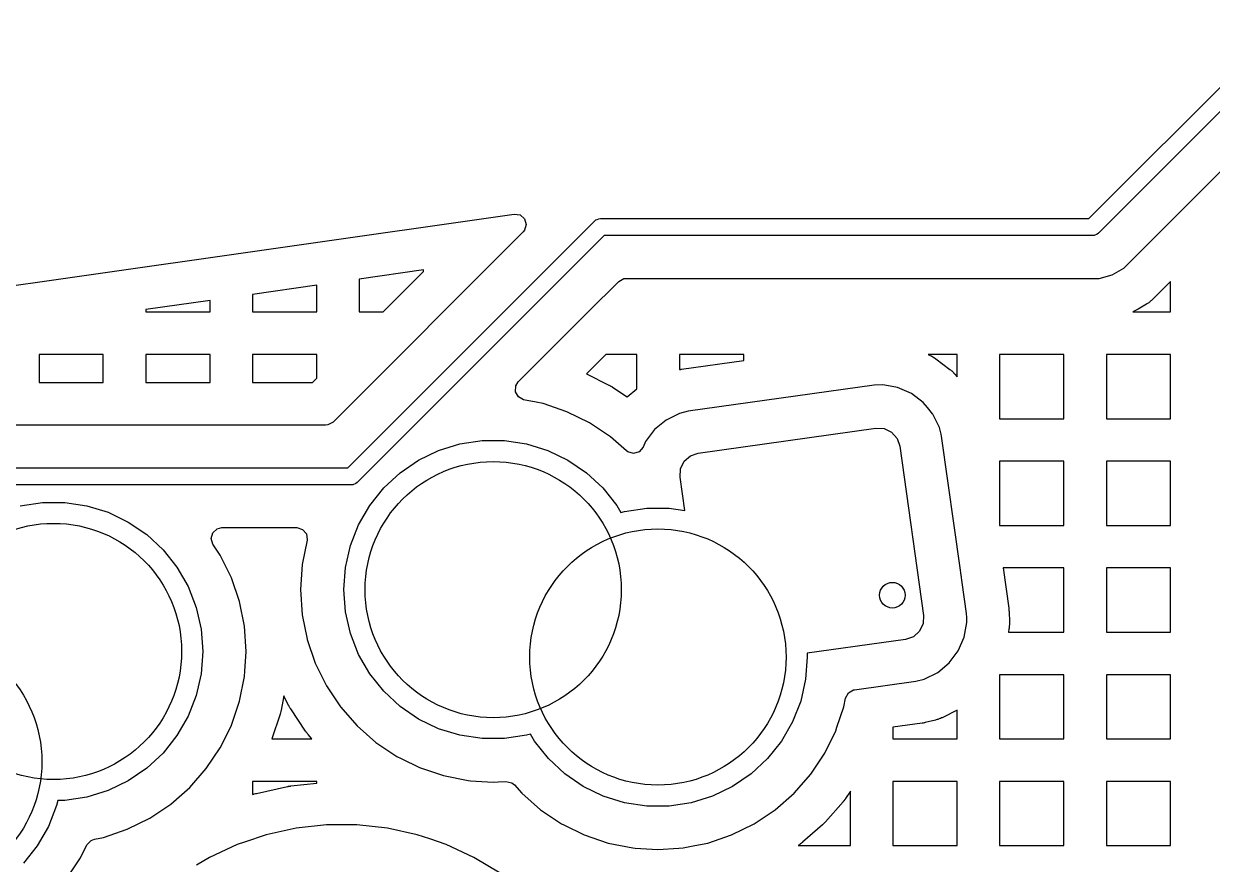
# Model space of a CAD drawing. Extents: x 2.49 to 8.57, y -5.87 to -1.87.
# Drawn here: x 3.523 to 4.071, y -2.903 to -2.515 of the extents above; entities that cross this region are included whole.
import ezdxf

# ---------------------------------------------------------------- set-up
doc = ezdxf.new("R2010")
doc.units = 0
doc.header["$MEASUREMENT"] = 0
doc.layers.add('BLACK', color=7, linetype='CONTINUOUS')

msp = doc.modelspace()

# ---------------------------------------------------------------- linework, layer by layer
at = {"layer": 'BLACK', "linetype": 'CONTINUOUS'}
for p, q in [((4.01389, -2.60496), (4.1037, -2.51515)), ((4.11042, -2.51957), (4.01831, -2.61168)), ((4.05903, -2.59882), (4.10825, -2.54961)), ((3.53878, -2.63288), (3.7489, -2.60288)), ((3.7489, -2.60288), (3.75162, -2.60327)), ((4.03484, -2.62301), (4.05903, -2.59882)), ((3.67216, -2.71991), (3.78596, -2.60611)), ((3.75162, -2.60327), (3.7537, -2.60508)), ((3.75447, -2.60772), (3.75369, -2.61036)), ((3.7537, -2.60508), (3.75447, -2.60772)), ((3.78596, -2.60611), (3.78655, -2.60562)), ((3.78655, -2.60562), (3.7872, -2.60535)), ((3.7872, -2.60535), (3.78797, -2.60504)), ((3.78797, -2.60504), (3.78874, -2.60496)), ((3.78874, -2.60496), (4.01389, -2.60496)), ((3.75304, -2.61116), (3.66543, -2.69878)), ((3.79037, -2.61283), (3.67657, -2.72663)), ((3.75369, -2.61036), (3.75304, -2.61116)), ((4.01552, -2.61283), (3.79037, -2.61283)), ((4.01629, -2.61276), (4.01552, -2.61283)), ((4.01771, -2.61217), (4.01629, -2.61276)), ((4.01831, -2.61168), (4.01771, -2.61217)), ((4.03004, -2.62782), (4.03444, -2.62341)), ((4.03444, -2.62341), (4.03484, -2.62301)), ((4.03444, -2.62341), (4.03444, -2.62341)), ((4.03484, -2.62301), (4.03484, -2.62301)), ((3.70709, -2.62865), (3.67749, -2.63288)), ((3.68844, -2.64803), (3.70709, -2.62938)), ((3.70709, -2.62938), (3.70709, -2.62865)), ((4.02465, -2.63093), (4.02675, -2.62972)), ((4.02675, -2.62972), (4.03004, -2.62782)), ((4.02675, -2.62972), (4.02675, -2.62972)), ((4.03004, -2.62782), (4.03004, -2.62782)), ((4.03004, -2.62782), (4.03004, -2.62782)), ((3.48957, -2.63991), (3.53878, -2.63288)), ((3.65788, -2.63568), (3.62827, -2.63991)), ((3.65788, -2.64803), (3.65788, -2.63568)), ((3.67749, -2.63288), (3.67749, -2.64803)), ((3.78304, -2.64803), (3.7971, -2.63397)), ((3.7971, -2.63397), (3.79952, -2.63265)), ((3.79952, -2.63265), (3.80056, -2.63254)), ((3.80056, -2.63254), (4.01211, -2.63254)), ((4.01211, -2.63254), (4.01211, -2.63254)), ((4.01211, -2.63254), (4.01241, -2.63254)), ((4.01241, -2.63254), (4.01863, -2.63254)), ((4.01863, -2.63254), (4.01864, -2.63254)), ((4.01864, -2.63254), (4.02465, -2.63093)), ((4.05158, -2.634), (4.04927, -2.63631)), ((4.05158, -2.64803), (4.05158, -2.634)), ((3.62827, -2.63991), (3.62827, -2.64803)), ((4.04927, -2.63631), (4.04345, -2.64213)), ((4.04927, -2.63631), (4.04927, -2.63631)), ((3.60867, -2.64271), (3.57906, -2.64694)), ((3.60867, -2.64803), (3.60867, -2.64271)), ((4.03655, -2.6467), (4.03423, -2.64803)), ((4.0404, -2.64447), (4.03655, -2.6467)), ((4.03655, -2.6467), (4.03655, -2.6467)), ((4.04067, -2.6443), (4.0404, -2.64447)), ((4.04121, -2.64395), (4.04067, -2.6443)), ((4.04147, -2.64376), (4.04121, -2.64395)), ((4.04248, -2.64298), (4.04147, -2.64376)), ((4.04273, -2.64278), (4.04248, -2.64298)), ((4.04322, -2.64235), (4.04273, -2.64278)), ((4.04345, -2.64213), (4.04322, -2.64235)), ((3.57906, -2.64694), (3.57906, -2.64803)), ((3.57906, -2.64803), (3.60867, -2.64803)), ((3.62827, -2.64803), (3.65788, -2.64803)), ((3.67749, -2.64803), (3.68844, -2.64803)), ((3.75448, -2.67659), (3.78304, -2.64803)), ((4.03423, -2.64803), (4.05158, -2.64803)), ((3.55945, -2.66764), (3.52985, -2.66764)), ((3.52985, -2.66764), (3.52985, -2.6806)), ((3.55945, -2.6806), (3.55945, -2.66764)), ((3.60867, -2.66764), (3.57906, -2.66764)), ((3.57906, -2.66764), (3.57906, -2.6806)), ((3.60867, -2.6806), (3.60867, -2.66764)), ((3.65788, -2.66764), (3.62827, -2.66764)), ((3.62827, -2.66764), (3.62827, -2.6806)), ((3.65788, -2.6786), (3.65788, -2.66764)), ((3.79116, -2.66764), (3.7822, -2.67659)), ((3.80552, -2.66764), (3.79116, -2.66764)), ((3.80552, -2.67464), (3.80552, -2.66764)), ((3.85473, -2.66764), (3.82512, -2.66764)), ((3.82512, -2.66764), (3.82512, -2.67464)), ((3.85473, -2.67044), (3.85473, -2.66764)), ((3.95316, -2.66764), (3.93978, -2.66764)), ((3.93978, -2.66764), (3.94043, -2.66792)), ((3.94043, -2.66792), (3.94069, -2.66804)), ((3.94069, -2.66804), (3.9412, -2.6683)), ((3.9412, -2.6683), (3.94145, -2.66844)), ((3.94145, -2.66844), (3.94243, -2.66902)), ((3.95316, -2.6779), (3.95316, -2.66764)), ((4.00237, -2.66764), (3.97276, -2.66764)), ((3.97276, -2.66764), (3.97276, -2.69724)), ((4.00237, -2.69724), (4.00237, -2.66764)), ((4.05158, -2.66764), (4.02197, -2.66764)), ((4.02197, -2.66764), (4.02197, -2.69724)), ((4.05158, -2.69724), (4.05158, -2.66764)), ((3.8261, -2.67447), (3.85473, -2.67044)), ((3.94243, -2.66902), (3.94267, -2.66917)), ((3.94267, -2.66917), (3.94315, -2.66948)), ((3.94315, -2.66948), (3.94338, -2.66965)), ((3.94338, -2.66965), (3.94981, -2.67449)), ((3.65587, -2.6806), (3.65788, -2.6786)), ((3.75079, -2.68028), (3.75448, -2.67659)), ((3.7822, -2.67659), (3.79261, -2.68173)), ((3.80552, -2.68354), (3.80552, -2.67464)), ((3.82512, -2.67464), (3.82561, -2.67455)), ((3.82561, -2.67455), (3.82573, -2.67453)), ((3.82573, -2.67453), (3.82598, -2.67448)), ((3.82598, -2.67448), (3.8261, -2.67447)), ((3.94981, -2.67449), (3.95003, -2.67467)), ((3.95003, -2.67467), (3.95047, -2.67504)), ((3.95047, -2.67504), (3.95068, -2.67523)), ((3.95068, -2.67523), (3.95151, -2.67602)), ((3.95151, -2.67602), (3.9517, -2.67622)), ((3.9517, -2.67622), (3.9521, -2.67664)), ((3.9521, -2.67664), (3.95228, -2.67685)), ((3.95228, -2.67685), (3.95316, -2.6779)), ((3.52985, -2.6806), (3.55945, -2.6806)), ((3.57906, -2.6806), (3.60867, -2.6806)), ((3.62827, -2.6806), (3.65587, -2.6806)), ((3.74949, -2.68485), (3.74964, -2.68211)), ((3.75086, -2.68724), (3.74949, -2.68485)), ((3.74964, -2.68211), (3.75079, -2.68028)), ((3.79261, -2.68173), (3.79275, -2.6818)), ((3.79275, -2.6818), (3.79304, -2.68195)), ((3.79304, -2.68195), (3.79318, -2.68203)), ((3.79318, -2.68203), (3.79373, -2.68235)), ((3.79373, -2.68235), (3.79387, -2.68243)), ((3.79387, -2.68243), (3.79414, -2.6826)), ((3.79414, -2.6826), (3.79428, -2.68269)), ((3.79428, -2.68269), (3.80107, -2.68723)), ((3.80107, -2.68723), (3.80552, -2.68354)), ((3.91485, -2.68179), (3.82908, -2.69385)), ((3.91892, -2.68164), (3.91485, -2.68179)), ((3.91485, -2.68179), (3.91485, -2.68179)), ((3.9198, -2.6818), (3.91892, -2.68164)), ((3.92571, -2.68288), (3.9198, -2.6818)), ((3.93204, -2.68565), (3.92571, -2.68288)), ((3.75329, -2.68852), (3.75086, -2.68724)), ((3.75908, -2.68967), (3.75329, -2.68852)), ((3.76224, -2.6903), (3.75908, -2.68967)), ((3.77324, -2.69403), (3.76224, -2.6903)), ((3.76224, -2.6903), (3.76224, -2.6903)), ((3.76224, -2.6903), (3.76224, -2.6903)), ((3.93756, -2.68981), (3.93204, -2.68565)), ((3.93949, -2.69214), (3.93756, -2.68981)), ((3.78365, -2.69917), (3.77324, -2.69403)), ((3.82513, -2.69482), (3.81894, -2.69788)), ((3.82908, -2.69385), (3.82513, -2.69482)), ((3.82513, -2.69482), (3.82513, -2.69482)), ((3.82908, -2.69385), (3.82908, -2.69385)), ((3.94184, -2.69497), (3.93949, -2.69214)), ((3.94196, -2.69512), (3.94184, -2.69497)), ((3.94301, -2.69724), (3.94196, -2.69512)), ((3.66197, -2.70021), (3.34484, -2.70021)), ((3.66301, -2.7001), (3.66197, -2.70021)), ((3.66543, -2.69878), (3.66301, -2.7001)), ((3.79331, -2.70562), (3.78365, -2.69917)), ((3.78365, -2.69917), (3.78365, -2.69917)), ((3.81894, -2.69788), (3.81362, -2.70229)), ((3.81894, -2.69788), (3.81894, -2.69788)), ((3.94503, -2.70131), (3.94301, -2.69724)), ((3.94577, -2.70434), (3.94503, -2.70131)), ((3.97276, -2.69724), (4.00237, -2.69724)), ((4.02197, -2.69724), (4.05158, -2.69724)), ((3.80066, -2.71207), (3.79331, -2.70562)), ((3.81362, -2.70229), (3.80947, -2.70781)), ((3.81362, -2.70229), (3.81362, -2.70229)), ((3.83377, -2.71309), (3.91565, -2.70158)), ((3.91565, -2.70158), (3.91948, -2.7018)), ((3.91948, -2.7018), (3.92294, -2.70347)), ((3.92294, -2.70347), (3.9255, -2.70633)), ((3.9255, -2.70633), (3.92676, -2.70996)), ((3.946, -2.70526), (3.94577, -2.70434)), ((3.95179, -2.74646), (3.946, -2.70526)), ((3.946, -2.70526), (3.946, -2.70526)), ((3.70481, -2.7164), (3.71408, -2.71193)), ((3.71408, -2.71193), (3.72392, -2.7089)), ((3.72392, -2.7089), (3.73411, -2.70736)), ((3.73411, -2.70736), (3.7444, -2.70736)), ((3.7444, -2.70736), (3.75459, -2.7089)), ((3.75459, -2.7089), (3.76443, -2.71193)), ((3.76443, -2.71193), (3.7737, -2.7164)), ((3.8013, -2.71254), (3.80066, -2.71207)), ((3.80658, -2.71246), (3.80395, -2.71328)), ((3.80835, -2.71036), (3.80658, -2.71246)), ((3.80947, -2.70781), (3.80835, -2.71036)), ((3.80947, -2.70781), (3.80947, -2.70781)), ((3.92676, -2.70996), (3.93772, -2.78793)), ((3.6963, -2.7222), (3.70481, -2.7164)), ((3.7737, -2.7164), (3.78221, -2.7222)), ((3.80395, -2.71328), (3.8013, -2.71254)), ((3.82561, -2.72037), (3.82728, -2.71691)), ((3.82728, -2.71691), (3.83015, -2.71435)), ((3.83015, -2.71435), (3.83377, -2.71309)), ((4.00237, -2.71685), (3.97276, -2.71685)), ((3.97276, -2.71685), (3.97276, -2.74646)), ((4.00237, -2.74646), (4.00237, -2.71685)), ((4.05158, -2.71685), (4.02197, -2.71685)), ((4.02197, -2.71685), (4.02197, -2.74646)), ((4.05158, -2.74646), (4.05158, -2.71685)), ((3.34142, -2.71991), (3.67216, -2.71991)), ((3.68875, -2.7292), (3.6963, -2.7222)), ((3.78221, -2.7222), (3.78976, -2.7292)), ((3.8254, -2.7242), (3.82561, -2.72037)), ((3.67379, -2.72779), (3.34306, -2.72779)), ((3.67456, -2.72771), (3.67379, -2.72779)), ((3.67598, -2.72712), (3.67456, -2.72771)), ((3.67657, -2.72663), (3.67598, -2.72712)), ((3.82755, -2.73952), (3.8254, -2.7242)), ((3.68233, -2.73725), (3.68875, -2.7292)), ((3.78976, -2.7292), (3.79618, -2.73725)), ((3.52119, -2.73739), (3.53137, -2.73585)), ((3.53137, -2.73585), (3.54167, -2.73585)), ((3.54167, -2.73585), (3.55185, -2.73739)), ((3.55185, -2.73739), (3.56169, -2.74042)), ((3.67718, -2.74617), (3.68233, -2.73725)), ((3.79618, -2.73725), (3.79807, -2.74052)), ((3.79985, -2.73997), (3.81004, -2.73843)), ((3.81004, -2.73843), (3.82033, -2.73843)), ((3.82033, -2.73843), (3.82755, -2.73952)), ((3.56169, -2.74042), (3.57097, -2.74489)), ((3.57097, -2.74489), (3.57948, -2.75069)), ((3.79807, -2.74052), (3.79985, -2.73997)), ((3.57948, -2.75069), (3.58703, -2.7577)), ((3.60921, -2.75246), (3.60993, -2.74981)), ((3.60993, -2.74981), (3.61198, -2.74797)), ((3.61198, -2.74797), (3.61409, -2.74749)), ((3.61409, -2.74749), (3.64865, -2.74749)), ((3.64865, -2.74749), (3.65129, -2.74827)), ((3.65129, -2.74827), (3.65309, -2.75034)), ((3.65309, -2.75034), (3.65348, -2.75307)), ((3.67342, -2.75576), (3.67718, -2.74617)), ((3.95455, -2.76606), (3.95179, -2.74646)), ((3.97276, -2.74646), (4.00237, -2.74646)), ((4.02197, -2.74646), (4.05158, -2.74646)), ((3.61003, -2.75508), (3.60921, -2.75246)), ((3.61342, -2.76016), (3.61003, -2.75508)), ((3.65344, -2.75332), (3.65122, -2.76448)), ((3.65348, -2.75307), (3.65344, -2.75332)), ((3.67113, -2.7658), (3.67342, -2.75576)), ((3.58703, -2.7577), (3.59345, -2.76575)), ((3.61856, -2.77058), (3.61342, -2.76016)), ((3.59345, -2.76575), (3.5986, -2.77466)), ((3.65122, -2.76448), (3.65046, -2.77607)), ((3.65122, -2.76448), (3.65122, -2.76448)), ((3.67036, -2.77607), (3.67113, -2.7658)), ((3.95549, -2.77278), (3.95455, -2.76606)), ((4.00237, -2.76606), (3.97434, -2.76606)), ((3.97434, -2.76606), (3.97696, -2.78466)), ((4.00237, -2.79567), (4.00237, -2.76606)), ((4.05158, -2.76606), (4.02197, -2.76606)), ((4.02197, -2.76606), (4.02197, -2.79567)), ((4.05158, -2.79567), (4.05158, -2.76606)), ((3.62229, -2.78158), (3.61856, -2.77058)), ((3.5986, -2.77466), (3.60236, -2.78425)), ((3.65046, -2.77607), (3.65046, -2.77607)), ((3.65046, -2.77607), (3.65122, -2.78765)), ((3.67113, -2.78633), (3.67036, -2.77607)), ((3.95751, -2.78714), (3.95549, -2.77278)), ((3.62456, -2.79297), (3.62229, -2.78158)), ((3.60236, -2.78425), (3.60465, -2.79429)), ((3.65122, -2.78765), (3.65122, -2.78765)), ((3.65122, -2.78765), (3.65122, -2.78766)), ((3.65122, -2.78766), (3.65346, -2.79889)), ((3.67342, -2.79637), (3.67113, -2.78633)), ((3.93772, -2.78793), (3.9375, -2.79176)), ((3.95757, -2.78887), (3.95751, -2.78714)), ((3.95765, -2.791), (3.95757, -2.78887)), ((3.97696, -2.78466), (3.97697, -2.78478)), ((3.97697, -2.78478), (3.977, -2.78503)), ((3.977, -2.78503), (3.97701, -2.78515)), ((3.97701, -2.78515), (3.97706, -2.78565)), ((3.97706, -2.78565), (3.97707, -2.78577)), ((3.97707, -2.78577), (3.97708, -2.78602)), ((3.97708, -2.78602), (3.97709, -2.78615)), ((3.97709, -2.78615), (3.97727, -2.791)), ((3.60465, -2.79429), (3.60542, -2.80456)), ((3.62532, -2.80456), (3.62456, -2.79297)), ((3.62456, -2.79297), (3.62456, -2.79297)), ((3.9375, -2.79176), (3.93583, -2.79522)), ((3.95642, -2.798), (3.95766, -2.7912)), ((3.95766, -2.7912), (3.95765, -2.791)), ((3.97705, -2.79419), (3.97678, -2.79567)), ((3.97709, -2.79393), (3.97705, -2.79419)), ((3.97715, -2.7934), (3.97709, -2.79393)), ((3.97718, -2.79313), (3.97715, -2.7934)), ((3.97726, -2.79206), (3.97718, -2.79313)), ((3.97727, -2.7918), (3.97726, -2.79206)), ((3.97727, -2.791), (3.97728, -2.79126)), ((3.97728, -2.79126), (3.97727, -2.7918)), ((3.65346, -2.79889), (3.65349, -2.79905)), ((3.65349, -2.79905), (3.65349, -2.79905)), ((3.65349, -2.79905), (3.65722, -2.81004)), ((3.67718, -2.80596), (3.67342, -2.79637)), ((3.92934, -2.79905), (3.88395, -2.80543)), ((3.93297, -2.79778), (3.92934, -2.79905)), ((3.93583, -2.79522), (3.93297, -2.79778)), ((3.95365, -2.80432), (3.95642, -2.798)), ((3.97678, -2.79567), (4.00237, -2.79567)), ((4.02197, -2.79567), (4.05158, -2.79567)), ((3.60542, -2.80456), (3.60465, -2.81483)), ((3.62472, -2.81371), (3.62532, -2.80456)), ((3.62532, -2.80456), (3.62532, -2.80456)), ((3.88395, -2.80543), (3.88408, -2.80714)), ((3.94949, -2.80984), (3.95365, -2.80432)), ((3.65722, -2.81004), (3.66236, -2.82046)), ((3.68233, -2.81488), (3.67718, -2.80596)), ((3.88408, -2.80714), (3.88331, -2.81741)), ((3.94418, -2.81425), (3.94949, -2.80984)), ((3.60465, -2.81483), (3.60236, -2.82487)), ((3.62229, -2.82754), (3.62456, -2.81615)), ((3.62456, -2.81615), (3.62472, -2.81371)), ((3.68875, -2.82293), (3.68233, -2.81488)), ((3.93799, -2.81731), (3.94418, -2.81425)), ((4.00237, -2.81528), (3.97276, -2.81528)), ((3.97276, -2.81528), (3.97276, -2.84488)), ((4.00237, -2.84488), (4.00237, -2.81528)), ((4.05158, -2.81528), (4.02197, -2.81528)), ((4.02197, -2.81528), (4.02197, -2.84488)), ((4.05158, -2.84241), (4.05158, -2.81528)), ((3.66236, -2.82046), (3.66236, -2.82046)), ((3.66236, -2.82046), (3.66881, -2.83012)), ((3.88331, -2.81741), (3.88102, -2.82745)), ((3.90585, -2.82225), (3.93404, -2.81829)), ((3.93404, -2.81829), (3.93799, -2.81731)), ((3.60236, -2.82487), (3.5986, -2.83445)), ((3.61856, -2.83854), (3.62229, -2.82754)), ((3.64277, -2.82507), (3.64146, -2.83168)), ((3.64492, -2.82942), (3.64277, -2.82507)), ((3.6963, -2.82993), (3.68875, -2.82293)), ((3.88102, -2.82745), (3.87726, -2.83703)), ((3.90095, -2.83012), (3.90175, -2.82613)), ((3.90175, -2.82613), (3.90302, -2.82369)), ((3.90302, -2.82369), (3.90541, -2.82233)), ((3.90541, -2.82233), (3.90585, -2.82225)), ((3.64115, -2.83292), (3.6411, -2.83308)), ((3.64131, -2.8323), (3.64115, -2.83292)), ((3.64135, -2.83215), (3.64131, -2.8323)), ((3.64142, -2.83183), (3.64135, -2.83215)), ((3.64146, -2.83168), (3.64142, -2.83183)), ((3.64499, -2.82956), (3.64492, -2.82942)), ((3.64514, -2.82985), (3.64499, -2.82956)), ((3.64522, -2.82999), (3.64514, -2.82985)), ((3.64554, -2.83054), (3.64522, -2.82999)), ((3.64562, -2.83068), (3.64554, -2.83054)), ((3.64579, -2.83095), (3.64562, -2.83068)), ((3.64588, -2.83109), (3.64579, -2.83095)), ((3.65269, -2.84128), (3.64588, -2.83109)), ((3.66881, -2.83012), (3.67647, -2.83885)), ((3.70481, -2.83573), (3.6963, -2.82993)), ((3.89775, -2.83956), (3.90095, -2.83012)), ((3.95316, -2.83168), (3.9462, -2.83512)), ((3.95316, -2.84488), (3.95316, -2.83168)), ((3.5986, -2.83445), (3.59345, -2.84337)), ((3.64096, -2.83354), (3.63711, -2.84488)), ((3.64101, -2.83338), (3.64096, -2.83354)), ((3.6411, -2.83308), (3.64101, -2.83338)), ((3.71408, -2.8402), (3.70481, -2.83573)), ((3.87726, -2.83703), (3.87211, -2.84595)), ((3.93701, -2.83767), (3.92355, -2.83956)), ((3.93713, -2.83765), (3.93701, -2.83767)), ((3.93738, -2.83761), (3.93713, -2.83765)), ((3.9375, -2.83758), (3.93738, -2.83761)), ((3.93799, -2.83749), (3.9375, -2.83758)), ((3.93812, -2.83746), (3.93799, -2.83749)), ((3.93836, -2.83741), (3.93812, -2.83746)), ((3.93848, -2.83738), (3.93836, -2.83741)), ((3.94319, -2.83622), (3.93848, -2.83738)), ((3.94345, -2.83615), (3.94319, -2.83622)), ((3.94396, -2.836), (3.94345, -2.83615)), ((3.94422, -2.83591), (3.94396, -2.836)), ((3.94522, -2.83554), (3.94422, -2.83591)), ((3.94547, -2.83544), (3.94522, -2.83554)), ((3.94596, -2.83523), (3.94547, -2.83544)), ((3.9462, -2.83512), (3.94596, -2.83523)), ((3.59345, -2.84337), (3.58703, -2.85142)), ((3.61543, -2.84488), (3.61856, -2.83854)), ((3.65278, -2.84141), (3.65269, -2.84128)), ((3.65297, -2.84167), (3.65278, -2.84141)), ((3.65306, -2.8418), (3.65297, -2.84167)), ((3.65345, -2.84231), (3.65306, -2.8418)), ((3.65355, -2.84243), (3.65345, -2.84231)), ((3.65376, -2.84268), (3.65355, -2.84243)), ((3.65386, -2.8428), (3.65376, -2.84268)), ((3.65568, -2.84488), (3.65386, -2.8428)), ((3.67647, -2.83885), (3.6852, -2.84651)), ((3.72392, -2.84324), (3.71408, -2.8402)), ((3.73411, -2.84477), (3.72392, -2.84324)), ((3.75459, -2.84324), (3.7444, -2.84477)), ((3.75637, -2.84268), (3.75459, -2.84324)), ((3.75826, -2.84595), (3.75637, -2.84268)), ((3.89208, -2.85154), (3.89722, -2.84112)), ((3.89722, -2.84112), (3.89775, -2.83956)), ((3.92355, -2.83956), (3.92355, -2.84488)), ((4.05158, -2.84488), (4.05158, -2.84241)), ((3.60697, -2.85861), (3.61342, -2.84895)), ((3.61342, -2.84895), (3.61543, -2.84488)), ((3.63711, -2.84488), (3.65568, -2.84488)), ((3.6852, -2.84651), (3.69486, -2.85296)), ((3.7444, -2.84477), (3.73411, -2.84477)), ((3.76468, -2.854), (3.75826, -2.84595)), ((3.87211, -2.84595), (3.86569, -2.854)), ((3.92355, -2.84488), (3.95316, -2.84488)), ((3.97276, -2.84488), (4.00237, -2.84488)), ((4.02197, -2.84488), (4.05158, -2.84488)), ((3.58703, -2.85142), (3.57948, -2.85842)), ((3.69486, -2.85296), (3.69486, -2.85296)), ((3.69486, -2.85296), (3.69686, -2.85395)), ((3.69686, -2.85395), (3.70528, -2.8581)), ((3.77223, -2.86101), (3.76468, -2.854)), ((3.86569, -2.854), (3.85814, -2.86101)), ((3.88563, -2.86119), (3.89208, -2.85154)), ((3.57948, -2.85842), (3.57097, -2.86422)), ((3.59931, -2.86734), (3.60697, -2.85861)), ((3.70528, -2.8581), (3.71627, -2.86183)), ((3.57097, -2.86422), (3.56169, -2.86869)), ((3.65788, -2.86449), (3.62827, -2.86449)), ((3.62827, -2.86449), (3.62827, -2.87053)), ((3.64596, -2.86661), (3.65788, -2.86531)), ((3.65788, -2.86531), (3.65788, -2.86449)), ((3.71627, -2.86183), (3.72767, -2.8641)), ((3.72767, -2.8641), (3.72878, -2.86417)), ((3.72878, -2.86417), (3.73926, -2.86486)), ((3.73926, -2.86486), (3.74154, -2.86471)), ((3.73926, -2.86486), (3.73926, -2.86486)), ((3.73926, -2.86486), (3.73926, -2.86486)), ((3.74154, -2.86471), (3.74508, -2.86448)), ((3.74508, -2.86448), (3.74777, -2.86508)), ((3.74777, -2.86508), (3.74907, -2.86613)), ((3.78074, -2.86681), (3.77223, -2.86101)), ((3.85814, -2.86101), (3.84963, -2.86681)), ((3.87797, -2.86992), (3.88563, -2.86119)), ((3.95316, -2.86449), (3.92355, -2.86449)), ((3.92355, -2.86449), (3.92355, -2.89409)), ((3.95316, -2.89409), (3.95316, -2.86449)), ((4.00237, -2.86449), (3.97276, -2.86449)), ((3.97276, -2.86449), (3.97276, -2.89409)), ((4.00237, -2.89409), (4.00237, -2.86449)), ((4.05158, -2.86449), (4.02197, -2.86449)), ((4.02197, -2.86449), (4.02197, -2.89409)), ((4.05158, -2.89409), (4.05158, -2.86449)), ((3.56169, -2.86869), (3.55185, -2.87173)), ((3.59058, -2.875), (3.59567, -2.87053)), ((3.59567, -2.87053), (3.59931, -2.86734)), ((3.62827, -2.87053), (3.62857, -2.87043)), ((3.62857, -2.87043), (3.6287, -2.87039)), ((3.6287, -2.87039), (3.62895, -2.87031)), ((3.62895, -2.87031), (3.62908, -2.87028)), ((3.62908, -2.87028), (3.62959, -2.87014)), ((3.62959, -2.87014), (3.62972, -2.8701)), ((3.62972, -2.8701), (3.62998, -2.87004)), ((3.62998, -2.87004), (3.63011, -2.87001)), ((3.63011, -2.87001), (3.64439, -2.86686)), ((3.64439, -2.86686), (3.64452, -2.86684)), ((3.64452, -2.86684), (3.64478, -2.86679)), ((3.64478, -2.86679), (3.64491, -2.86676)), ((3.64491, -2.86676), (3.64543, -2.86668)), ((3.64543, -2.86668), (3.64556, -2.86666)), ((3.64556, -2.86666), (3.64583, -2.86662)), ((3.64583, -2.86662), (3.64596, -2.86661)), ((3.74907, -2.86613), (3.7524, -2.86992)), ((3.7524, -2.86992), (3.7524, -2.86992)), ((3.7524, -2.86992), (3.76113, -2.87758)), ((3.79001, -2.87127), (3.78074, -2.86681)), ((3.79985, -2.87431), (3.79001, -2.87127)), ((3.84036, -2.87127), (3.83052, -2.87431)), ((3.84963, -2.86681), (3.84036, -2.87127)), ((3.86924, -2.87758), (3.87797, -2.86992)), ((3.90394, -2.86907), (3.90175, -2.87235)), ((3.90394, -2.89409), (3.90394, -2.86907)), ((3.53794, -2.87566), (3.53417, -2.88525)), ((3.53849, -2.87326), (3.53794, -2.87566)), ((3.54167, -2.87326), (3.53849, -2.87326)), ((3.55185, -2.87173), (3.54167, -2.87326)), ((3.58092, -2.88145), (3.59058, -2.875)), ((3.81004, -2.87584), (3.79985, -2.87431)), ((3.82033, -2.87584), (3.81004, -2.87584)), ((3.83052, -2.87431), (3.82033, -2.87584)), ((3.90058, -2.87388), (3.8925, -2.88309)), ((3.90068, -2.87376), (3.90058, -2.87388)), ((3.90089, -2.87351), (3.90068, -2.87376)), ((3.90099, -2.87338), (3.90089, -2.87351)), ((3.90138, -2.87287), (3.90099, -2.87338)), ((3.90147, -2.87274), (3.90138, -2.87287)), ((3.90166, -2.87248), (3.90147, -2.87274)), ((3.90175, -2.87235), (3.90166, -2.87248)), ((3.5705, -2.88659), (3.58092, -2.88145)), ((3.76113, -2.87758), (3.77079, -2.88404)), ((3.85958, -2.88404), (3.86924, -2.87758)), ((3.53417, -2.88525), (3.52903, -2.89417)), ((3.5595, -2.89032), (3.5705, -2.88659)), ((3.64834, -2.88607), (3.63458, -2.8891)), ((3.66235, -2.88455), (3.64834, -2.88607)), ((3.67644, -2.88455), (3.66235, -2.88455)), ((3.66235, -2.88455), (3.66235, -2.88455)), ((3.69045, -2.88607), (3.67644, -2.88455)), ((3.67644, -2.88455), (3.67644, -2.88455)), ((3.70421, -2.8891), (3.69045, -2.88607)), ((3.77079, -2.88404), (3.77079, -2.88404)), ((3.77079, -2.88404), (3.77182, -2.88455)), ((3.77182, -2.88455), (3.78121, -2.88917)), ((3.84916, -2.88917), (3.85958, -2.88404)), ((3.89114, -2.88445), (3.88192, -2.89254)), ((3.89126, -2.88435), (3.89114, -2.88445)), ((3.89149, -2.88413), (3.89126, -2.88435)), ((3.89161, -2.88402), (3.89149, -2.88413)), ((3.89206, -2.88356), (3.89161, -2.88402)), ((3.89217, -2.88345), (3.89206, -2.88356)), ((3.89239, -2.88321), (3.89217, -2.88345)), ((3.8925, -2.88309), (3.89239, -2.88321)), ((3.55194, -2.89378), (3.55381, -2.89175)), ((3.55381, -2.89175), (3.55537, -2.89115)), ((3.55537, -2.89115), (3.5595, -2.89032)), ((3.62451, -2.89249), (3.62123, -2.8936)), ((3.63458, -2.8891), (3.62451, -2.89249)), ((3.70998, -2.89104), (3.70421, -2.8891)), ((3.71756, -2.8936), (3.70998, -2.89104)), ((3.78121, -2.88917), (3.7922, -2.89291)), ((3.7922, -2.89291), (3.8036, -2.89517)), ((3.83219, -2.89409), (3.83817, -2.89291)), ((3.83817, -2.89291), (3.84916, -2.88917)), ((3.88143, -2.89294), (3.88092, -2.89333)), ((3.88155, -2.89284), (3.88143, -2.89294)), ((3.8818, -2.89264), (3.88155, -2.89284)), ((3.88192, -2.89254), (3.8818, -2.89264)), ((3.52903, -2.89417), (3.52261, -2.90222)), ((3.549, -2.89975), (3.55194, -2.89378)), ((3.62123, -2.8936), (3.60844, -2.89951)), ((3.62123, -2.8936), (3.62123, -2.8936)), ((3.62123, -2.8936), (3.62123, -2.8936)), ((3.73035, -2.89951), (3.71756, -2.8936)), ((3.71756, -2.8936), (3.71756, -2.8936)), ((3.71756, -2.8936), (3.71756, -2.8936)), ((3.8036, -2.89517), (3.80471, -2.89524)), ((3.80471, -2.89524), (3.81519, -2.89593)), ((3.81519, -2.89593), (3.82481, -2.8953)), ((3.81519, -2.89593), (3.81519, -2.89593)), ((3.81519, -2.89593), (3.81519, -2.89593)), ((3.82481, -2.8953), (3.82678, -2.89517)), ((3.82678, -2.89517), (3.83219, -2.89409)), ((3.8804, -2.89371), (3.87982, -2.89409)), ((3.87982, -2.89409), (3.90394, -2.89409)), ((3.88053, -2.89362), (3.8804, -2.89371)), ((3.88079, -2.89343), (3.88053, -2.89362)), ((3.88092, -2.89333), (3.88079, -2.89343)), ((3.92355, -2.89409), (3.95316, -2.89409)), ((3.97276, -2.89409), (4.00237, -2.89409)), ((4.02197, -2.89409), (4.05158, -2.89409)), ((3.54254, -2.90941), (3.549, -2.89975)), ((3.60844, -2.89951), (3.60239, -2.90315)), ((3.60844, -2.89951), (3.60844, -2.89951)), ((3.74242, -2.90678), (3.73035, -2.89951)), ((3.73035, -2.89951), (3.73035, -2.89951)), ((3.73035, -2.89951), (3.73035, -2.89951)), ((3.73035, -2.89951), (3.73035, -2.89951))]:
    msp.add_line(p, q, dxfattribs=at)
at = {"layer": 'BLACK'}
for centre, radius in [((3.73926, -2.77607), 0.05906), ((3.53652, -2.80456), 0.05906), ((3.81519, -2.80714), 0.05906), ((3.92329, -2.77863), 0.00591), ((3.4721, -2.85536), 0.05906)]:
    msp.add_circle(centre, radius, dxfattribs=at)

doc.saveas('drawing.dxf')
